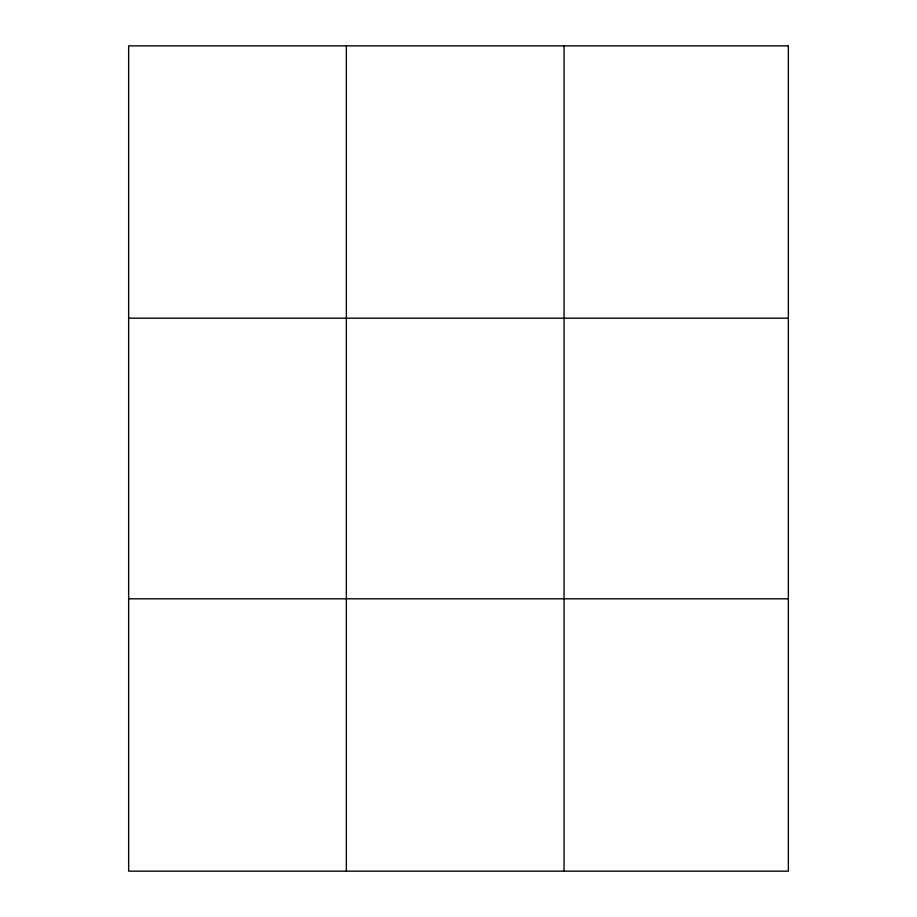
<?xml version="1.0" encoding="UTF-8"?>
<svg xmlns="http://www.w3.org/2000/svg" width="917" height="917" viewBox="0 0 917 917"><rect width="100%" height="100%" fill="white"/><g stroke="black" fill="none" stroke-linecap="round" stroke-linejoin="round"><path stroke-width="1.38" d="M346.351 45.85L346.351 871.15M564.058 45.85L564.058 871.15M128.644 318.199L788.356 318.199M128.644 598.801L788.356 598.801M788.356 45.85L788.356 871.15L128.644 871.15L128.644 45.85L788.356 45.85"/></g></svg>
